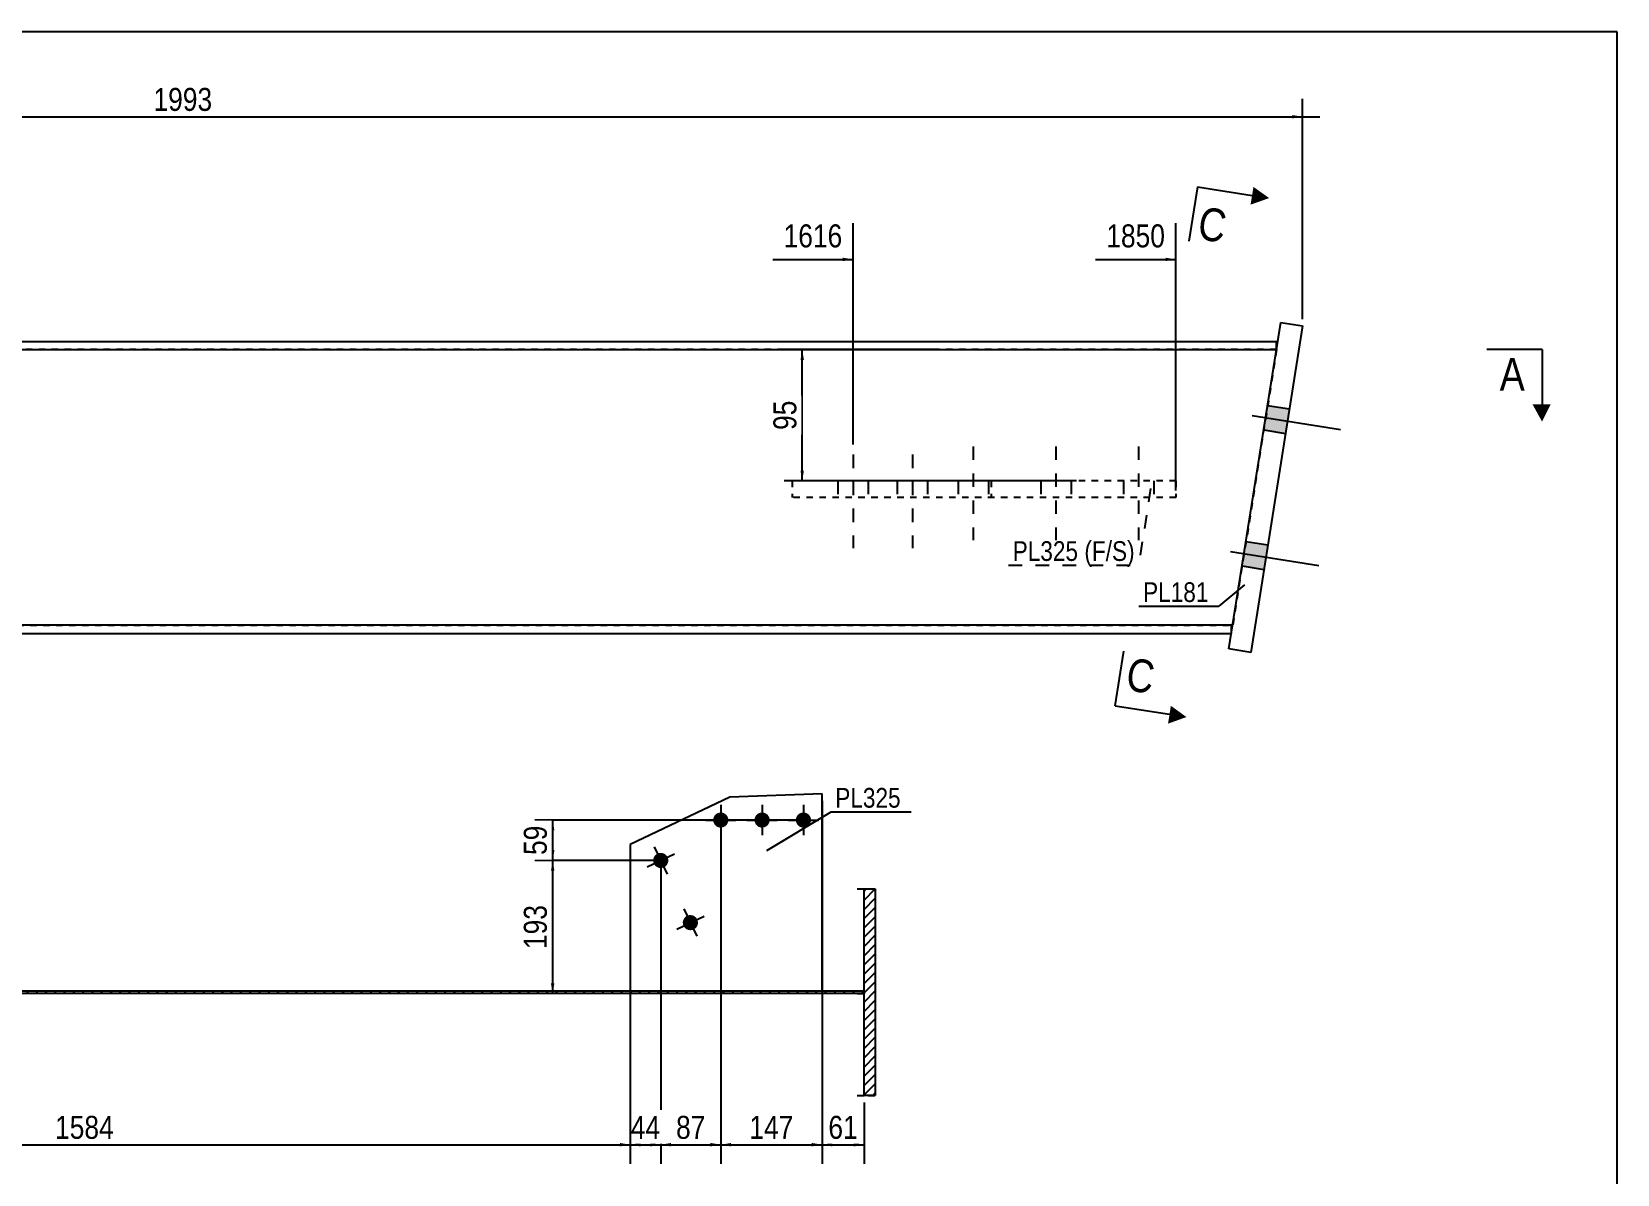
# Model space of a CAD drawing. Header units: millimetres. Extents: x -231 to 171, y -191 to 86.
# Drawn here: x -58.7 to 171.4, y -79.7 to 86.2 of the extents above; entities that cross this region are included whole.
import ezdxf

# ---------------------------------------------------------------- set-up
doc = ezdxf.new("R2010")
doc.units = ezdxf.units.MM
doc.linetypes.add('DXK_LINE_DOT1', pattern=[1.8814, 0.9407, -0.9407])
doc.linetypes.add('DXK_LINE_DOT2', pattern=[3.9198, 1.9599, -1.9599])
doc.styles.add('Arial Narrow', font='ARIALN.TTF', dxfattribs={"height": 0.2})

# ---------------------------------------------------------------- blocks, each defined once
blk = doc.blocks.new('Unknown-623535947-1209')
at = {"color": 5, "linetype": 'Continuous'}
for p, q in [((171.45, 86.17), (-228.55, 86.17)), ((171.45, -190.83), (171.45, 86.17))]:
    blk.add_line(p, q, dxfattribs=at)
blk = doc.blocks.new('Bolt-623535947-1432 - 1429')
at = {"color": 3, "linetype": 'DXK_LINE_DOT2'}
for p, q in [((60.53, 24.75), (60.53, 11.15)), ((69.14, 24.75), (69.14, 11.15)), ((58.33, 20.95), (58.33, 18.55)), ((62.73, 20.95), (62.73, 18.55)), ((66.94, 20.95), (66.94, 18.55)), ((71.34, 20.95), (71.34, 18.55))]:
    blk.add_line(p, q, dxfattribs=at)
blk = doc.blocks.new('Part-623535947-1439 - 1429')
at = {"color": 7, "linetype": 'DXK_LINE_DOT1'}
for p, q in [((121.99, 40), (-68.32, 40)), ((121.99, 40), (115.63, 0)), ((-68.32, 0), (115.47, 0))]:
    blk.add_line(p, q, dxfattribs=at)
at = {"color": 2, "linetype": 'Continuous'}
blk.add_line((115.47, 0), (115.63, 0), dxfattribs=at)
blk = doc.blocks.new('Bolt-623535947-1431 - 1429')
at = {"color": 3, "linetype": 'DXK_LINE_DOT2'}
for p, q in [((77.97, 25.95), (77.97, 12.35)), ((89.97, 25.95), (89.97, 12.35)), ((101.97, 25.95), (101.97, 12.35)), ((75.77, 20.95), (75.77, 18.55)), ((80.17, 20.95), (80.17, 18.55)), ((87.77, 20.95), (87.77, 18.55)), ((92.17, 20.95), (92.17, 18.55)), ((99.77, 20.95), (99.77, 18.55)), ((104.17, 20.95), (104.17, 18.55))]:
    blk.add_line(p, q, dxfattribs=at)
blk = doc.blocks.new('Bolt-623535947-1434 - 1429')
at = {"linetype": 'Continuous'}
for points in [[(120.7, 31.9), (120.13, 28.35), (123.29, 27.84), (123.86, 31.4)], [(120.7, 31.9), (120.13, 28.35), (123.29, 27.84), (123.86, 31.4)], [(117.56, 12.15), (116.99, 8.59), (120.15, 8.09), (120.72, 11.65)], [(117.56, 12.15), (116.99, 8.59), (120.15, 8.09), (120.72, 11.65)]]:
    blk.add_hatch(color=3, dxfattribs=at).paths.add_polyline_path(points)
at = {"color": 3, "linetype": 'Continuous'}
for p, q in [((118.44, 30.44), (131.28, 28.4)), ((118.44, 30.44), (131.28, 28.4)), ((120.7, 31.9), (123.86, 31.4)), ((120.7, 31.9), (123.86, 31.4)), ((120.13, 28.35), (123.29, 27.84)), ((120.13, 28.35), (123.29, 27.84)), ((117.56, 12.15), (120.72, 11.65)), ((117.56, 12.15), (120.72, 11.65)), ((115.3, 10.69), (128.14, 8.64)), ((115.3, 10.69), (128.14, 8.64)), ((116.99, 8.59), (120.15, 8.09)), ((116.99, 8.59), (120.15, 8.09))]:
    blk.add_line(p, q, dxfattribs=at)
blk = doc.blocks.new('Part-623535947-1461 - 1429')
at = {"color": 7, "linetype": 'DXK_LINE_DOT1'}
for p, q in [((107.38, 20.95), (51.68, 20.95)), ((51.68, 20.95), (51.68, 18.55)), ((80.56, 20.95), (80.56, 18.55)), ((107.38, 20.95), (107.38, 18.55)), ((107.38, 18.55), (51.68, 18.55))]:
    blk.add_line(p, q, dxfattribs=at)
blk = doc.blocks.new('Part-623535947-1488 - 1429')
at = {"color": 2, "linetype": 'Continuous'}
for p, q in [((115.08, -3.45), (122.61, 43.95)), ((122.61, 43.95), (125.77, 43.45)), ((125.77, 43.45), (118.24, -3.96)), ((118.24, -3.96), (115.08, -3.45))]:
    blk.add_line(p, q, dxfattribs=at)
blk = doc.blocks.new('Part-623535947-1510 - 1429')
at = {"color": 2, "linetype": 'Continuous'}
for p, q in [((115.47, 0), (-68.32, 0)), ((115.47, -1), (115.47, 0)), ((-68.32, -1.2), (115.43, -1.2))]:
    blk.add_line(p, q, dxfattribs=at)
at = {"color": 7, "linetype": 'DXK_LINE_DOT1'}
for p, q in [((115.43, -1.2), (115.47, -1.2)), ((115.47, -1.2), (115.47, -1))]:
    blk.add_line(p, q, dxfattribs=at)
blk = doc.blocks.new('Part-623535947-1532 - 1429')
at = {"color": 2, "linetype": 'Continuous'}
for p, q in [((-68.32, 41.2), (121.99, 41.2)), ((-68.32, 40), (121.99, 40)), ((121.99, 40), (121.99, 41.2))]:
    blk.add_line(p, q, dxfattribs=at)
blk = doc.blocks.new('Bolt-623535947-1285 - 1282')
at = {"linetype": 'Continuous'}
for points in [[(42.42, -28.31, -1), (40.22, -28.31, -1)], [(48.42, -28.31, -1), (46.22, -28.31, -1)], [(54.42, -28.31, -1), (52.22, -28.31, -1)]]:
    blk.add_hatch(color=3, dxfattribs=at).paths.add_polyline_path(points)
at = {"color": 3, "linetype": 'Continuous'}
for p, q in [((41.32, -26.11), (41.32, -30.51)), ((47.32, -26.11), (47.32, -30.51)), ((53.32, -26.11), (53.32, -30.51)), ((39.12, -28.31), (43.52, -28.31)), ((45.12, -28.31), (49.52, -28.31)), ((51.12, -28.31), (55.52, -28.31))]:
    blk.add_line(p, q, dxfattribs=at)
blk = doc.blocks.new('Bolt-623535947-1286 - 1282')
at = {"linetype": 'Continuous'}
for points in [[(33.6, -33.7, -1), (31.61, -34.65, -1)], [(37.9, -42.73, -1), (35.91, -43.68, -1)]]:
    blk.add_hatch(color=3, dxfattribs=at).paths.add_polyline_path(points)
at = {"color": 3, "linetype": 'Continuous'}
for p, q in [((31.66, -32.19), (33.55, -36.16)), ((30.62, -35.12), (34.59, -33.23)), ((35.96, -41.22), (37.85, -45.19)), ((34.92, -44.15), (38.89, -42.26))]:
    blk.add_line(p, q, dxfattribs=at)
blk = doc.blocks.new('Part-623535947-1305 - 1282')
at = {"linetype": 'Continuous'}
h = blk.add_hatch(dxfattribs=at)
h.set_pattern_fill('', scale=0.3, style=0, pattern_type=0)
h.set_pattern_definition([(45, (62.1211, -53.1055), (-0.673519, 0.673519), [])])
h.paths.add_polyline_path([(62.12, -53.51), (62.12, -53.11), (-130.26, -53.11), (-130.26, -53.51)])
at = {"color": 7, "linetype": 'DXK_LINE_DOT1'}
for p, q in [((-131.27, -53.11), (-130.26, -53.11)), ((-131.27, -53.51), (-130.26, -53.51)), ((61.11, -53.11), (62.12, -53.11)), ((61.11, -53.51), (62.12, -53.51))]:
    blk.add_line(p, q, dxfattribs=at)
at = {"color": 2, "linetype": 'Continuous'}
for p, q in [((-130.26, -53.51), (-130.26, -53.11)), ((-130.26, -53.11), (62.12, -53.11)), ((62.12, -53.51), (-130.26, -53.51)), ((62.12, -53.11), (62.12, -53.51))]:
    blk.add_line(p, q, dxfattribs=at)
blk = doc.blocks.new('Part-623535947-1327 - 1282')
at = {"color": 2, "linetype": 'Continuous'}
for p, q in [((42.62, -24.97), (28.17, -31.86)), ((56.02, -24.51), (42.62, -24.97)), ((56.02, -53.11), (56.02, -24.51)), ((28.17, -31.86), (28.17, -53.11))]:
    blk.add_line(p, q, dxfattribs=at)
at = {"color": 7, "linetype": 'DXK_LINE_DOT1'}
blk.add_line((28.17, -53.11), (56.02, -53.11), dxfattribs=at)
blk = doc.blocks.new('Part-623535947-1329 - 1282')
at = {"linetype": 'Continuous'}
h = blk.add_hatch(dxfattribs=at)
h.set_pattern_fill('', scale=0.3, style=0, pattern_type=0)
h.set_pattern_definition([(45, (63.7411, -38.3055), (-0.67352, 0.67352), [])])
h.paths.add_polyline_path([(63.74, -68.31), (63.74, -38.31), (62.12, -38.31), (62.12, -68.31)])
at = {"color": 2, "linetype": 'Continuous'}
for p, q in [((61.11, -38.31), (62.12, -38.31)), ((62.12, -68.31), (62.12, -38.31)), ((62.12, -38.31), (63.74, -38.31)), ((63.74, -38.31), (63.74, -68.31)), ((61.11, -68.31), (62.12, -68.31)), ((63.74, -68.31), (62.12, -68.31))]:
    blk.add_line(p, q, dxfattribs=at)
at = {"color": 7, "linetype": 'DXK_LINE_DOT1'}
for p, q in [((62.73, -38.31), (63.74, -38.31)), ((62.73, -68.31), (63.74, -68.31))]:
    blk.add_line(p, q, dxfattribs=at)
blk = doc.blocks.new('StraightDimension-623535947-1609 - 1429')
at = {"linetype": 'Continuous'}
blk.add_hatch(color=4, dxfattribs=at).paths.add_polyline_path([(124.27, 74.07), (125.77, 73.82), (124.27, 73.57)])
at = {"color": 4, "linetype": 'Continuous'}
for p, q in [((125.77, 44.45), (125.77, 76.42)), ((-199.27, 73.82), (125.77, 73.82)), ((125.77, 73.82), (128.27, 73.82))]:
    blk.add_line(p, q, dxfattribs=at)
at = {"color": 0}
blk.add_wipeout([(-31.78, 73.97), (-31.78, 78.87), (-41.72, 78.87), (-41.72, 73.97)], dxfattribs=at)
at = {"color": 4, "style": 'Arial Narrow'}
blk.add_text('1993', height=3.34, dxfattribs=at).set_placement((-41.02, 74.67))
blk = doc.blocks.new('StraightDimension-623535947-1541 - 1429')
at = {"linetype": 'Continuous'}
for points in [[(52.89, 38.5), (53.14, 40), (53.39, 38.5)], [(53.39, 22.45), (53.14, 20.95), (52.89, 22.45)]]:
    blk.add_hatch(color=4, dxfattribs=at).paths.add_polyline_path(points)
at = {"color": 4, "linetype": 'Continuous'}
for p, q in [((72.74, 40), (50.54, 40)), ((53.14, 20.95), (53.14, 40)), ((92.97, 20.95), (50.54, 20.95))]:
    blk.add_line(p, q, dxfattribs=at)
at = {"color": 0}
blk.add_wipeout([(52.99, 33.31), (48.09, 33.31), (48.09, 27.64), (52.99, 27.64)], dxfattribs=at)
at = {"color": 4, "style": 'Arial Narrow'}
blk.add_text('95', height=3.34, rotation=90.0002, dxfattribs=at).set_placement((52.29, 28.34))
blk = doc.blocks.new('StraightDimension-623535947-2161 - 1429')
at = {"linetype": 'Continuous'}
blk.add_hatch(color=4, dxfattribs=at).paths.add_polyline_path([(105.88, 53.35), (107.38, 53.1), (105.88, 52.85)])
at = {"color": 4, "linetype": 'Continuous'}
for p, q in [((107.38, 19.55), (107.38, 58.35)), ((95.72, 53.1), (107.38, 53.1))]:
    blk.add_line(p, q, dxfattribs=at)
at = {"color": 0}
blk.add_wipeout([(106.52, 54.15), (106.52, 59.05), (96.58, 59.05), (96.58, 54.15)], dxfattribs=at)
at = {"color": 4, "style": 'Arial Narrow'}
blk.add_text('1850', height=3.34, dxfattribs=at).set_placement((97.28, 54.85))
blk = doc.blocks.new('StraightDimension-623535947-2162 - 1429')
at = {"linetype": 'Continuous'}
blk.add_hatch(color=4, dxfattribs=at).paths.add_polyline_path([(59.03, 53.35), (60.53, 53.1), (59.03, 52.85)])
at = {"color": 4, "linetype": 'Continuous'}
for p, q in [((60.53, 26.25), (60.53, 58.35)), ((48.88, 53.1), (60.53, 53.1))]:
    blk.add_line(p, q, dxfattribs=at)
at = {"color": 0}
blk.add_wipeout([(59.67, 54.15), (59.67, 59.05), (49.74, 59.05), (49.74, 54.15)], dxfattribs=at)
at = {"color": 4, "style": 'Arial Narrow'}
blk.add_text('1616', height=3.34, dxfattribs=at).set_placement((50.44, 54.85))
blk = doc.blocks.new('StraightDimension-623535947-2419 - 1282')
at = {"linetype": 'Continuous'}
for points in [[(16.67, -35.68), (16.92, -34.18), (17.17, -35.68)], [(17.17, -52.01), (16.92, -53.51), (16.67, -52.01)]]:
    blk.add_hatch(color=4, dxfattribs=at).paths.add_polyline_path(points)
at = {"color": 4, "linetype": 'Continuous'}
for p, q in [((31.6, -34.18), (14.32, -34.18)), ((16.92, -53.51), (16.92, -34.18)), ((61.34, -53.51), (14.32, -53.51))]:
    blk.add_line(p, q, dxfattribs=at)
at = {"color": 0}
blk.add_wipeout([(16.77, -39.94), (11.87, -39.94), (11.87, -47.74), (16.77, -47.74)], dxfattribs=at)
at = {"color": 4, "style": 'Arial Narrow'}
blk.add_text('193', height=3.34, rotation=90.0002, dxfattribs=at).set_placement((16.07, -47.04))
blk = doc.blocks.new('StraightDimension-623535947-1980 - 1282')
at = {"linetype": 'Continuous'}
for points in [[(42.82, -75.7), (41.32, -75.45), (42.82, -75.2)], [(54.52, -75.2), (56.02, -75.45), (54.52, -75.7)]]:
    blk.add_hatch(color=4, dxfattribs=at).paths.add_polyline_path(points)
at = {"color": 4, "linetype": 'Continuous'}
for p, q in [((56.02, -25.51), (56.02, -78.25)), ((41.32, -29.31), (41.32, -78.25)), ((41.32, -75.45), (56.02, -75.45))]:
    blk.add_line(p, q, dxfattribs=at)
at = {"color": 0}
blk.add_wipeout([(52.57, -75.3), (52.57, -70.4), (44.77, -70.4), (44.77, -75.3)], dxfattribs=at)
at = {"color": 4, "style": 'Arial Narrow'}
blk.add_text('147', height=3.34, dxfattribs=at).set_placement((45.47, -74.6))
blk = doc.blocks.new('StraightDimension-623535947-1981 - 1282')
at = {"linetype": 'Continuous'}
for points in [[(34.1, -75.7), (32.6, -75.45), (34.1, -75.2)], [(39.82, -75.2), (41.32, -75.45), (39.82, -75.7)]]:
    blk.add_hatch(color=4, dxfattribs=at).paths.add_polyline_path(points)
at = {"color": 4, "linetype": 'Continuous'}
for p, q in [((41.32, -29.31), (41.32, -78.25)), ((32.6, -35.18), (32.6, -78.25)), ((32.6, -75.45), (41.32, -75.45))]:
    blk.add_line(p, q, dxfattribs=at)
at = {"color": 0}
blk.add_wipeout([(39.79, -75.3), (39.79, -70.4), (34.13, -70.4), (34.13, -75.3)], dxfattribs=at)
at = {"color": 4, "style": 'Arial Narrow'}
blk.add_text('87', height=3.34, dxfattribs=at).set_placement((34.83, -74.6))
blk = doc.blocks.new('StraightDimension-623535947-1979 - 1282')
at = {"linetype": 'Continuous'}
for points in [[(57.52, -75.7), (56.02, -75.45), (57.52, -75.2)], [(60.62, -75.2), (62.12, -75.45), (60.62, -75.7)]]:
    blk.add_hatch(color=4, dxfattribs=at).paths.add_polyline_path(points)
at = {"color": 4, "linetype": 'Continuous'}
for p, q in [((56.02, -25.51), (56.02, -78.25)), ((62.12, -69.31), (62.12, -78.25)), ((56.02, -75.45), (62.12, -75.45))]:
    blk.add_line(p, q, dxfattribs=at)
at = {"color": 0}
blk.add_wipeout([(61.91, -75.3), (61.91, -70.4), (56.24, -70.4), (56.24, -75.3)], dxfattribs=at)
at = {"color": 4, "style": 'Arial Narrow'}
blk.add_text('61', height=3.34, dxfattribs=at).set_placement((56.94, -74.6))
blk = doc.blocks.new('StraightDimension-623535947-1982 - 1282')
at = {"linetype": 'Continuous'}
for points in [[(29.67, -75.7), (28.17, -75.45), (29.67, -75.2)], [(31.1, -75.2), (32.6, -75.45), (31.1, -75.7)]]:
    blk.add_hatch(color=4, dxfattribs=at).paths.add_polyline_path(points)
at = {"color": 4, "linetype": 'Continuous'}
for p, q in [((28.17, -32.86), (28.17, -78.25)), ((32.6, -35.18), (32.6, -78.25)), ((28.17, -75.45), (32.6, -75.45))]:
    blk.add_line(p, q, dxfattribs=at)
at = {"color": 0}
blk.add_wipeout([(33.22, -75.3), (33.22, -70.4), (27.56, -70.4), (27.56, -75.3)], dxfattribs=at)
at = {"color": 4, "style": 'Arial Narrow'}
blk.add_text('44', height=3.34, dxfattribs=at).set_placement((28.26, -74.6))
blk = doc.blocks.new('StraightDimension-623535947-1983 - 1282')
at = {"linetype": 'Continuous'}
for points in [[(-128.76, -75.7), (-130.26, -75.45), (-128.76, -75.2)], [(26.67, -75.2), (28.17, -75.45), (26.67, -75.7)]]:
    blk.add_hatch(color=4, dxfattribs=at).paths.add_polyline_path(points)
at = {"color": 4, "linetype": 'Continuous'}
for p, q in [((28.17, -32.86), (28.17, -78.25)), ((-130.26, -69.31), (-130.26, -78.25)), ((-130.26, -75.45), (28.17, -75.45))]:
    blk.add_line(p, q, dxfattribs=at)
at = {"color": 0}
blk.add_wipeout([(-46.08, -75.3), (-46.08, -70.4), (-56.01, -70.4), (-56.01, -75.3)], dxfattribs=at)
at = {"color": 4, "style": 'Arial Narrow'}
blk.add_text('1584', height=3.34, dxfattribs=at).set_placement((-55.31, -74.6))
blk = doc.blocks.new('StraightDimension-623535947-2418 - 1282')
at = {"linetype": 'Continuous'}
for points in [[(16.67, -29.81), (16.92, -28.31), (17.17, -29.81)], [(17.17, -32.68), (16.92, -34.18), (16.67, -32.68)]]:
    blk.add_hatch(color=4, dxfattribs=at).paths.add_polyline_path(points)
at = {"color": 4, "linetype": 'Continuous'}
for p, q in [((52.32, -28.31), (14.32, -28.31)), ((16.92, -34.18), (16.92, -28.31)), ((31.6, -34.18), (14.32, -34.18))]:
    blk.add_line(p, q, dxfattribs=at)
at = {"color": 0}
blk.add_wipeout([(16.77, -28.41), (11.87, -28.41), (11.87, -34.08), (16.77, -34.08)], dxfattribs=at)
at = {"color": 4, "style": 'Arial Narrow'}
blk.add_text('59', height=3.34, rotation=90.0002, dxfattribs=at).set_placement((16.07, -33.38))
blk = doc.blocks.new('Mark-623535947-1457 - 1429')
at = {"color": 0}
blk.add_wipeout([(93.2, 9.32), (93.2, 12.32), (83.69, 12.32), (83.69, 9.32)], dxfattribs=at)
blk.add_wipeout([(93.2, 9.32), (93.2, 12.32), (83.69, 12.32), (83.69, 9.32)], dxfattribs=at)
blk.add_wipeout([(101.4, 9.32), (101.4, 12.32), (94.1, 12.32), (94.1, 9.32)], dxfattribs=at)
blk.add_wipeout([(101.4, 9.32), (101.4, 12.32), (94.1, 12.32), (94.1, 9.32)], dxfattribs=at)
at = {"color": 7, "linetype": 'DXK_LINE_DOT2'}
for p in [(103.68, 19.84), (83.09, 8.72)]:
    blk.add_line(p, (102, 8.72), dxfattribs=at)
at = {"color": 3, "style": 'Arial Narrow'}
for s, p in [('PL325', (83.69, 9.32)), ('(F/', (94.1, 9.32)), ('S)', (98.11, 9.32))]:
    blk.add_text(s, height=2.863, dxfattribs=at).set_placement(p)
blk = doc.blocks.new('Mark-623535947-1484 - 1429')
at = {"color": 7, "linetype": 'Continuous'}
blk.add_line((117.32, 5.87), (113.62, 2.76), dxfattribs=at)
at = {"color": 0}
blk.add_wipeout([(112.12, 3.36), (112.12, 6.36), (102.62, 6.36), (102.62, 3.36)], dxfattribs=at)
blk.add_wipeout([(112.12, 3.36), (112.12, 6.36), (102.62, 6.36), (102.62, 3.36)], dxfattribs=at)
at = {"color": 7, "linetype": 'Continuous'}
blk.add_line((102.02, 2.76), (113.62, 2.76), dxfattribs=at)
at = {"color": 3, "style": 'Arial Narrow'}
blk.add_text('PL181', height=2.863, dxfattribs=at).set_placement((102.62, 3.36))
blk = doc.blocks.new('SectionMark-623535947-1640 - 1429')
at = {"linetype": 'Continuous'}
for points in [[(118.64, 63.64), (120.91, 62.01), (118.22, 61.05)], [(106.65, -11.72), (108.92, -13.35), (106.24, -14.31)]]:
    blk.add_hatch(color=30, dxfattribs=at).paths.add_polyline_path(points)
at = {"color": 30, "linetype": 'Continuous'}
for p, q in [((110.54, 63.66), (118.44, 62.4)), ((98.55, -11.7), (106.46, -12.95))]:
    blk.add_line(p, q, dxfattribs=at)
at = {"color": 0, "linetype": 'Continuous'}
for points in [[(114.25, 55.48), (115.04, 60.41), (111.13, 61.03), (110.35, 56.1)], [(103.84, -10.01), (104.63, -5.07), (100.72, -4.45), (99.93, -9.39)]]:
    blk.add_wipeout(points, dxfattribs=at)
at = {"color": 30, "linetype": 'Continuous'}
for p, q in [((110.54, 63.66), (109.28, 55.76)), ((98.55, -11.7), (99.81, -3.8))]:
    blk.add_line(p, q, dxfattribs=at)
at = {"color": 6, "linetype": 'Continuous', "style": 'Arial Narrow'}
for p in [(110.35, 56.1), (99.93, -9.39)]:
    blk.add_text('C', height=4.77, rotation=-9.0355, dxfattribs=at).set_placement(p)
blk = doc.blocks.new('SectionMark-623535947-1644 - 1429')
at = {"linetype": 'Continuous'}
blk.add_hatch(color=30, dxfattribs=at).paths.add_polyline_path([(161.78, 32.04), (160.53, 29.54), (159.16, 32.04)])
at = {"color": 30, "linetype": 'Continuous'}
blk.add_line((160.53, 40.04), (160.53, 32.04), dxfattribs=at)
at = {"color": 0, "linetype": 'Continuous'}
blk.add_wipeout([(158.03, 34.04), (158.03, 39.04), (154.38, 39.04), (154.38, 34.04)], dxfattribs=at)
at = {"color": 30, "linetype": 'Continuous'}
blk.add_line((160.53, 40.04), (152.53, 40.04), dxfattribs=at)
at = {"color": 6, "linetype": 'Continuous', "style": 'Arial Narrow'}
blk.add_text('A', height=4.77, dxfattribs=at).set_placement((154.38, 34.04))
blk = doc.blocks.new('Mark-623535947-1323 - 1282')
at = {"color": 0}
blk.add_wipeout([(67.45, -26.51), (67.45, -23.51), (57.94, -23.51), (57.94, -26.51)], dxfattribs=at)
blk.add_wipeout([(67.45, -26.51), (67.45, -23.51), (57.94, -23.51), (57.94, -26.51)], dxfattribs=at)
at = {"color": 7, "linetype": 'Continuous'}
for p, q in [((48, -32.74), (57.34, -27.11)), ((57.34, -27.11), (68.95, -27.11))]:
    blk.add_line(p, q, dxfattribs=at)
at = {"color": 3, "style": 'Arial Narrow'}
blk.add_text('PL325', height=2.863, dxfattribs=at).set_placement((57.94, -26.51))

msp = doc.modelspace()

# ---------------------------------------------------------------- block references
for name in ['Unknown-623535947-1209', 'Part-623535947-1488 - 1429', 'Part-623535947-1439 - 1429', 'Part-623535947-1532 - 1429', 'Bolt-623535947-1434 - 1429', 'Bolt-623535947-1431 - 1429', 'Bolt-623535947-1432 - 1429', 'Part-623535947-1461 - 1429', 'Part-623535947-1510 - 1429', 'Part-623535947-1327 - 1282', 'Bolt-623535947-1285 - 1282', 'Bolt-623535947-1286 - 1282', 'Part-623535947-1329 - 1282', 'Part-623535947-1305 - 1282']:
    msp.add_blockref(name, (0, 0))

# ---------------------------------------------------------------- next in the draw order: block references
for name in ['StraightDimension-623535947-1609 - 1429', 'StraightDimension-623535947-2419 - 1282']:
    msp.add_blockref(name, (0, 0))

# ---------------------------------------------------------------- next in the draw order: block references
for name in ['StraightDimension-623535947-2161 - 1429', 'StraightDimension-623535947-1541 - 1429', 'Mark-623535947-1484 - 1429', 'StraightDimension-623535947-1980 - 1282']:
    msp.add_blockref(name, (0, 0))

# ---------------------------------------------------------------- next in the draw order: block references
for name in ['StraightDimension-623535947-2162 - 1429', 'Mark-623535947-1457 - 1429', 'StraightDimension-623535947-1979 - 1282', 'StraightDimension-623535947-1981 - 1282']:
    msp.add_blockref(name, (0, 0))

# ---------------------------------------------------------------- next in the draw order: block references
for name in ['SectionMark-623535947-1640 - 1429', 'StraightDimension-623535947-1982 - 1282']:
    msp.add_blockref(name, (0, 0))

# ---------------------------------------------------------------- next in the draw order: block references
for name in ['SectionMark-623535947-1644 - 1429', 'StraightDimension-623535947-1983 - 1282']:
    msp.add_blockref(name, (0, 0))

# ---------------------------------------------------------------- next in the draw order: block references
msp.add_blockref('StraightDimension-623535947-2418 - 1282', (0, 0))

# ---------------------------------------------------------------- next in the draw order: block references
msp.add_blockref('Mark-623535947-1323 - 1282', (0, 0))

doc.saveas('drawing.dxf')
